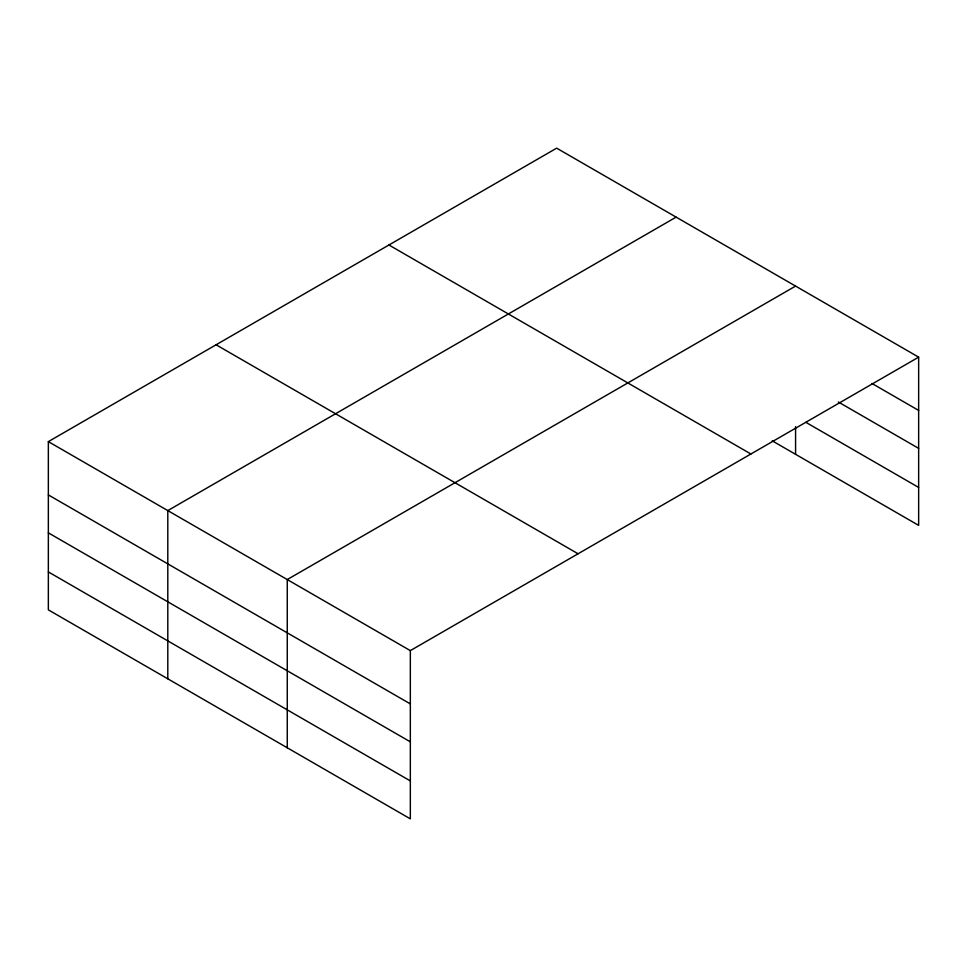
<?xml version="1.0" encoding="UTF-8"?>
<svg xmlns="http://www.w3.org/2000/svg" width="967" height="967" viewBox="0 0 967 967"><rect width="100%" height="100%" fill="white"/><g stroke="black" fill="none" stroke-linecap="round" stroke-linejoin="round"><path stroke-width="1.45" d="M918.65 357.149L556.666 148.156L48.35 441.629L48.35 609.851L410.334 818.844L410.334 650.622L918.65 357.149L918.65 525.371L772.21 440.819M676.126 217.128L167.799 510.6L167.799 678.822M795.575 286.087L287.259 579.559L287.259 747.793M872.016 383.5L918.65 410.419M838.329 401.982L918.65 448.362M805.934 422.361L918.65 487.441M388.927 245.002L750.9 453.994M216.1 344.784L578.073 553.777M48.35 441.629L410.334 650.622M48.35 494.911L410.334 703.903M48.35 532.841L410.334 741.834M48.35 571.92L410.334 780.913M795.575 426.592L795.575 454.309"/></g></svg>
